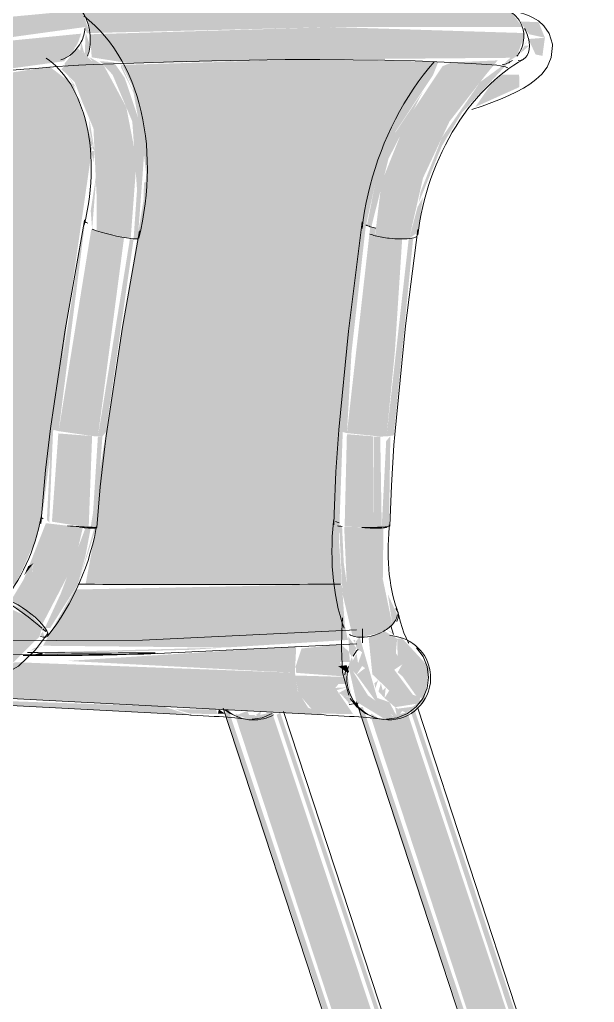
# Model space of a CAD drawing. Header units: inches. Extents: x 21380 to 98133, y -290 to 853.
# Drawn here: x 35364.05 to 35374.29, y 10.55 to 28.06 of the extents above; entities that cross this region are included whole.
import ezdxf

# ---------------------------------------------------------------- set-up
doc = ezdxf.new("R2010")
doc.units = ezdxf.units.IN
doc.header["$MEASUREMENT"] = 0
doc.layers.add('I-FURN', color=30, linetype='Continuous', lineweight=9)

# ---------------------------------------------------------------- blocks, each defined once
blk = doc.blocks.new('HermanMiller_Collection_Air-Chair_SideChair_Arms - Arms-457867-Building Section - East_West looking South')
at = {"layer": 'I-FURN'}
h = blk.add_hatch(color=256, dxfattribs=at)
h.paths.add_polyline_path([(-26177.189, 27.624), (-26174.96, 27.931), (-26174.918, 27.821), (-26174.865, 27.825), (-26174.993, 28.184), (-26175.109, 28.224), (-26177.236, 28.025), (-26177.203, 27.75)], flags=0)
h.paths.add_polyline_path([(-26174.979, 27.817), (-26174.962, 27.858), (-26174.973, 27.838)], flags=0)
for points in [[(-26174.865, 27.825), (-26170.525, 27.931), (-26167.162, 27.933), (-26167.347, 28.184), (-26167.437, 28.228), (-26170.392, 28.334), (-26175.094, 28.249), (-26174.948, 28.117), (-26174.883, 27.933)], [(-26166.76, 27.741), (-26166.87, 28.018), (-26167.206, 28.032), (-26167.042, 27.804)], [(-26175.242, 27.447), (-26175.177, 27.466), (-26174.96, 27.884), (-26175.127, 27.571), (-26175.221, 27.466)], [(-26172.758, 17.999), (-26170.377, 18.008), (-26170.429, 18.794), (-26170.359, 20.766), (-26169.948, 24.408), (-26169.938, 24.434), (-26169.779, 25.162), (-26169.418, 26.073), (-26168.751, 27.079), (-26168.657, 27.314), (-26170.878, 27.359), (-26174.298, 27.257), (-26174.109, 26.882), (-26174.008, 26.323), (-26173.919, 25.819), (-26173.86, 25.296), (-26173.907, 24.869), (-26174.851, 19.018), (-26174.753, 19.01), (-26174.942, 18.003), (-26173.072, 17.999)], [(-26169.851, 24.369), (-26169.546, 25.586), (-26168.932, 26.786), (-26169.439, 26.032), (-26169.78, 25.159), (-26169.93, 24.398), (-26169.865, 24.373)], [(-26175.422, 20.731), (-26174.95, 24.467), (-26174.982, 24.38), (-26175.549, 20.767), (-26175.5, 20.75)], [(-26169.685, 20.635), (-26169.581, 20.637), (-26169.434, 22.129), (-26169.302, 24.156), (-26169.779, 24.243), (-26169.769, 24.346), (-26169.871, 24.375), (-26170.286, 20.696), (-26169.693, 20.635)], [(-26174.721, 20.637), (-26174.256, 24.181), (-26174.84, 24.327), (-26175.422, 20.731), (-26174.817, 20.643)], [(-26169.581, 20.637), (-26169.452, 20.656), (-26169.106, 24.175), (-26169.186, 24.155), (-26169.581, 20.638)], [(-26174.642, 20.635), (-26174.579, 20.716), (-26174.086, 24.158), (-26174.151, 24.162), (-26174.721, 20.637)], [(-26170.286, 20.696), (-26170.172, 22.717), (-26170.364, 20.716)], [(-26175.589, 19.095), (-26175.52, 20.757), (-26175.55, 20.75), (-26175.631, 19.145), (-26175.598, 19.118)], [(-26174.757, 19.015), (-26174.642, 20.635), (-26174.722, 20.635), (-26174.825, 19.017), (-26174.807, 19.016)], [(-26169.666, 19.02), (-26169.537, 19.033), (-26169.513, 20.643), (-26169.587, 20.554), (-26169.666, 19.025)], [(-26170.15, 17.073), (-26170.343, 18.385), (-26170.373, 19.034), (-26170.425, 19.034), (-26170.363, 17.823), (-26170.187, 17.087)], [(-26170.04, 17.058), (-26169.671, 17.144), (-26169.477, 17.287), (-26169.647, 18.094), (-26169.636, 19.009), (-26170.335, 19.026), (-26170.274, 17.662), (-26170.15, 17.073)], [(-26176.036, 18.162), (-26175.871, 18.376), (-26175.963, 18.324), (-26176.032, 18.172)], [(-26169.477, 17.287), (-26169.387, 17.456), (-26169.557, 17.822)], [(-26178.676, 15.697), (-26177.458, 15.92), (-26176.817, 16.21), (-26176.702, 16.306), (-26176.355, 16.482), (-26175.762, 17.072), (-26175.72, 17.224), (-26175.965, 17.42), (-26176.56, 16.904), (-26177.469, 16.545), (-26178.693, 16.344), (-26178.67, 15.816)], [(-26170.288, 16.351), (-26170.413, 16.62), (-26170.233, 16.62), (-26170.247, 16.797), (-26170.396, 16.935), (-26171.094, 16.858), (-26171.199, 16.541), (-26171.189, 16.424), (-26170.42, 16.367)], [(-26175.719, 16.733), (-26175.7, 16.792), (-26175.918, 16.734)], [(-26170.674, 15.675), (-26170.979, 15.806), (-26171.161, 16.098), (-26171.213, 16.426), (-26176.201, 16.614), (-26176.617, 16.336), (-26176.989, 16.112), (-26177.018, 16.049), (-26176.859, 15.997), (-26170.691, 15.676)], [(-26170.246, 16.434), (-26170.29, 16.56), (-26170.441, 16.544), (-26170.288, 16.434), (-26170.251, 16.434)], [(-26164.806, 0), (-26164.729, 0), (-26170.004, 15.818), (-26170.08, 15.801), (-26164.861, 0)], [(-26164.293, 0), (-26163.985, 0), (-26169.21, 15.721), (-26169.717, 15.609), (-26169.858, 15.7), (-26169.843, 15.585), (-26164.729, 0), (-26164.411, 0)]]:
    blk.add_hatch(color=256, dxfattribs=at).paths.add_polyline_path(points, flags=0)
h = blk.add_hatch(color=256, dxfattribs=at)
h.paths.add_polyline_path([(-26167.52, 27.258), (-26167.262, 27.411), (-26167.138, 27.74), (-26167.138, 27.825), (-26170.525, 27.931), (-26174.863, 27.803), (-26174.832, 27.392), (-26174.168, 27.287), (-26170.636, 27.357), (-26167.377, 27.384), (-26167.477, 27.287), (-26167.524, 27.259)], flags=0)
h.paths.add_polyline_path([(-26174.829, 27.264), (-26174.851, 27.348), (-26174.832, 27.266)], flags=0)
h.paths.add_polyline_path([(-26168.685, 27.6), (-26168.685, 27.6), (-26167.99, 27.6)], flags=0)
h = blk.add_hatch(color=256, dxfattribs=at)
h.paths.add_polyline_path([(-26177.132, 27.076), (-26175.323, 27.323), (-26175.265, 27.402), (-26175.089, 27.627), (-26175.019, 27.814), (-26177.187, 27.6), (-26177.135, 27.107)], flags=0)
h.paths.add_polyline_path([(-26174.926, 27.374), (-26174.92, 27.41), (-26174.931, 27.38)], flags=0)
h.paths.add_polyline_path([(-26174.91, 27.406), (-26174.863, 27.603), (-26174.936, 27.82), (-26174.944, 27.758), (-26174.954, 27.466), (-26174.918, 27.41)], flags=0)
h = blk.add_hatch(color=256, dxfattribs=at)
h.paths.add_polyline_path([(-26174.138, 24.162), (-26174.033, 25.556), (-26174.216, 26.502), (-26174.616, 27.246), (-26174.88, 27.401), (-26174.809, 27.311), (-26175.089, 27.56), (-26175.32, 27.277), (-26175.136, 26.953), (-26175.006, 26.613), (-26174.801, 26.124), (-26174.746, 24.939), (-26174.743, 24.3), (-26174.168, 24.167)], flags=0)
h.paths.add_polyline_path([(-26175.104, 26.845), (-26175.277, 27.106), (-26175.157, 26.901)], flags=0)
h.paths.add_polyline_path([(-26174.921, 27.411), (-26174.974, 27.494), (-26175.019, 27.671), (-26175.037, 27.515), (-26174.956, 27.442)], flags=0)
h = blk.add_hatch(color=256, dxfattribs=at)
h.paths.add_polyline_path([(-26169.282, 24.155), (-26169.177, 24.162), (-26168.931, 25.242), (-26168.46, 26.248), (-26167.81, 27.084), (-26167.602, 27.338), (-26168.416, 27.302), (-26168.583, 27.235), (-26169.232, 26.257), (-26169.671, 25.159), (-26169.769, 24.346), (-26169.769, 24.267), (-26169.779, 24.212), (-26169.327, 24.156)], flags=0)
h.paths.add_polyline_path([(-26167.123, 27.609), (-26167.053, 27.718), (-26167.119, 27.63)], flags=0)
h = blk.add_hatch(color=256, dxfattribs=at)
h.paths.add_polyline_path([(-26166.804, 27.418), (-26166.76, 27.741), (-26167.054, 27.719), (-26166.926, 27.444)], flags=0)
h.paths.add_polyline_path([(-26167.171, 27.495), (-26167.118, 27.821), (-26167.138, 27.825), (-26167.184, 27.497)], flags=0)
h = blk.add_hatch(color=256, dxfattribs=at)
h.paths.add_polyline_path([(-26169.177, 24.162), (-26169.027, 24.272), (-26168.931, 24.9), (-26169.028, 24.726), (-26169.098, 24.461)], flags=0)
h.paths.add_polyline_path([(-26169.009, 24.798), (-26168.591, 25.821), (-26168.231, 26.414), (-26167.339, 27.373), (-26167.914, 26.951), (-26168.591, 25.968), (-26168.975, 24.993), (-26168.994, 24.881)], flags=0)
h.paths.add_polyline_path([(-26167.212, 27.452), (-26167.039, 27.6), (-26167.123, 27.6), (-26167.201, 27.462)], flags=0)
h = blk.add_hatch(color=256, dxfattribs=at)
h.paths.add_polyline_path([(-26173.907, 24.869), (-26173.851, 25.183), (-26173.902, 25.159)], flags=0)
h.paths.add_polyline_path([(-26174.06, 24.155), (-26174.011, 24.162), (-26173.926, 25.296), (-26173.882, 25.94), (-26174.243, 27.023), (-26174.438, 27.304), (-26174.69, 27.325), (-26174.461, 27.084), (-26174.109, 26.248), (-26174.025, 25.031), (-26174.086, 24.158)], flags=0)
h.paths.add_polyline_path([(-26174.033, 26.654), (-26174.315, 27.282), (-26174.31, 27.211), (-26174.168, 26.926)], flags=0)
h = blk.add_hatch(color=256, dxfattribs=at)
h.paths.add_polyline_path([(-26167.661, 27), (-26167.998, 26.509), (-26167.213, 26.863), (-26167.219, 27.084), (-26167.508, 27.084), (-26167.657, 27.003)], flags=0)
h.paths.add_polyline_path([(-26168.216, 26.433), (-26168.091, 26.547), (-26168.182, 26.475)], flags=0)
h = blk.add_hatch(color=256, dxfattribs=at)
h.paths.add_polyline_path([(-26174.782, 25.726), (-26174.844, 25.726), (-26174.801, 25.52)], flags=0)
h.paths.add_polyline_path([(-26174.825, 24.327), (-26174.736, 25.445), (-26174.774, 25.159), (-26174.85, 24.66), (-26174.825, 24.327)], flags=0)
h.paths.add_polyline_path([(-26174.782, 25.726), (-26174.874, 26.288), (-26174.877, 26.107), (-26174.801, 25.802)], flags=0)
h.paths.add_polyline_path([(-26174.9, 26.183), (-26175.104, 26.738), (-26174.978, 26.379), (-26174.907, 26.202)], flags=0)
h = blk.add_hatch(color=256, dxfattribs=at)
h.paths.add_polyline_path([(-26175.43, 19.09), (-26175.43, 19.091), (-26175.43, 19.395)], flags=0)
h.paths.add_polyline_path([(-26174.886, 19.02), (-26174.825, 20.644), (-26175.427, 20.69), (-26175.541, 19.118), (-26174.945, 19.023)], flags=0)
h = blk.add_hatch(color=256, dxfattribs=at)
h.paths.add_polyline_path([(-26169.805, 19.016), (-26169.666, 19.02), (-26169.693, 20.635), (-26169.805, 20.635)], flags=0)
h.paths.add_polyline_path([(-26169.89, 19.015), (-26169.805, 19.016), (-26169.817, 20.639), (-26170.287, 20.677), (-26170.327, 19.031), (-26169.934, 19.016)], flags=0)
h = blk.add_hatch(color=256, dxfattribs=at)
h.paths.add_polyline_path([(-26175.871, 18.376), (-26175.888, 18.214), (-26175.885, 18.324)], flags=0)
h.paths.add_polyline_path([(-26175.714, 17.287), (-26175.13, 18.406), (-26174.99, 19.014), (-26175.648, 19.091), (-26176.043, 18.09), (-26176.281, 17.697), (-26175.888, 17.456), (-26175.794, 17.371)], flags=0)
h = blk.add_hatch(color=256, dxfattribs=at)
h.paths.add_polyline_path([(-26175.078, 18.002), (-26174.942, 18.516), (-26174.851, 19.002), (-26174.942, 19.009), (-26175.384, 17.835), (-26175.666, 17.224), (-26175.571, 17.224), (-26175.164, 17.869)], flags=0)
h.paths.add_polyline_path([(-26175.078, 18.002), (-26174.753, 19.01), (-26174.786, 19.002), (-26175.053, 18.086)], flags=0)
h = blk.add_hatch(color=256, dxfattribs=at)
h.paths.add_polyline_path([(-26175.078, 18.002), (-26175.432, 17.371), (-26175.136, 17.909)], flags=0)
h.paths.add_polyline_path([(-26172.438, 16.876), (-26170.269, 17.01), (-26170.323, 17.264), (-26170.374, 17.977), (-26170.399, 18.004), (-26175.138, 17.909), (-26175.7, 16.907), (-26172.523, 16.876)], flags=0)
h.paths.add_polyline_path([(-26170.154, 16.959), (-26170.134, 17.011), (-26170.172, 17.006)], flags=0)
h = blk.add_hatch(color=256, dxfattribs=at)
h.paths.add_polyline_path([(-26176.579, 17.426), (-26176.568, 17.343), (-26176.601, 17.406)], flags=0)
h.paths.add_polyline_path([(-26178.116, 17.107), (-26178.116, 17.154), (-26178.555, 17.089)], flags=0)
h.paths.add_polyline_path([(-26178.693, 16.344), (-26177.294, 16.614), (-26176.362, 17.076), (-26175.965, 17.42), (-26176.329, 17.589), (-26177.065, 17.206), (-26177.458, 17.188), (-26178.678, 17.074), (-26178.694, 16.992), (-26178.723, 16.614), (-26178.703, 16.444)], flags=0)
h = blk.add_hatch(color=256, dxfattribs=at)
h.paths.add_polyline_path([(-26175.677, 17.058), (-26175.7, 17.161), (-26175.752, 17.095), (-26175.7, 17.069)], flags=0)
h.paths.add_polyline_path([(-26175.62, 17.144), (-26175.965, 17.514), (-26176.261, 17.648), (-26176.405, 17.625), (-26176.306, 17.604), (-26176.261, 17.633), (-26175.7, 17.17)], flags=0)
h = blk.add_hatch(color=256, dxfattribs=at)
h.paths.add_polyline_path([(-26171.213, 16.426), (-26171.189, 16.897), (-26175.265, 16.637), (-26171.975, 16.465)], flags=0)
h.paths.add_polyline_path([(-26176.608, 17.413), (-26176.579, 17.484), (-26176.728, 17.426)], flags=0)
h = blk.add_hatch(color=256, dxfattribs=at)
h.paths.add_polyline_path([(-26169.585, 15.6), (-26169.429, 15.641), (-26169.654, 15.748)], flags=0)
h.paths.add_polyline_path([(-26169.296, 16.579), (-26169.185, 16.533), (-26169.267, 16.879)], flags=0)
h.paths.add_polyline_path([(-26169.681, 16.238), (-26169.724, 16.09), (-26169.616, 15.975)], flags=0)
h.paths.add_polyline_path([(-26169.429, 15.812), (-26169.005, 15.88), (-26168.978, 15.986), (-26169.112, 16.034), (-26169.444, 16.48), (-26169.296, 16.579), (-26169.415, 16.777), (-26169.392, 17.033), (-26169.625, 17.172), (-26169.9, 17.051), (-26169.833, 16.397), (-26169.532, 16.108), (-26169.616, 15.975)], flags=0)
h.paths.add_polyline_path([(-26169.391, 15.622), (-26169.302, 15.745), (-26169.429, 15.812), (-26169.396, 15.648)], flags=0)
h = blk.add_hatch(color=256, dxfattribs=at)
h.paths.add_polyline_path([(-26163.915, 0), (-26163.845, 0), (-26169.083, 15.771), (-26169.151, 15.744), (-26163.985, 0)], flags=0)
h.paths.add_polyline_path([(-26169.459, 17.11), (-26169.58, 17.199), (-26169.502, 17.159), (-26169.475, 17.129)], flags=0)
h = blk.add_hatch(color=256, dxfattribs=at)
h.paths.add_polyline_path([(-26170.116, 16.391), (-26170.198, 16.705), (-26170.265, 16.544)], flags=0)
h.paths.add_polyline_path([(-26169.724, 15.9), (-26170.057, 17.06), (-26170.132, 16.984), (-26170.119, 16.864), (-26170.016, 16.791), (-26170.088, 16.593), (-26169.962, 16.508), (-26170.116, 16.391), (-26169.778, 15.927)], flags=0)
h.paths.add_polyline_path([(-26170.198, 16.705), (-26170.119, 16.864), (-26170.262, 17.073), (-26170.247, 16.797)], flags=0)
h = blk.add_hatch(color=256, dxfattribs=at)
h.paths.add_polyline_path([(-26169.616, 15.975), (-26169.595, 16.162), (-26169.649, 16.108)], flags=0)
h.paths.add_polyline_path([(-26170.116, 16.391), (-26170.016, 16.545), (-26170.088, 16.593), (-26170.115, 16.77), (-26170.181, 16.64)], flags=0)
h.paths.add_polyline_path([(-26169.56, 15.585), (-26169.595, 15.62), (-26169.532, 15.69), (-26169.396, 15.649), (-26169.532, 15.902), (-26169.74, 15.975), (-26169.778, 15.927), (-26169.913, 16.024), (-26170.185, 16.462), (-26170.257, 16.535), (-26170.116, 15.908), (-26169.595, 15.59)], flags=0)
h.paths.add_polyline_path([(-26169.236, 15.711), (-26168.934, 15.908), (-26168.904, 15.945), (-26168.816, 16.512), (-26169.304, 17.042), (-26169.392, 17.03), (-26169.382, 16.721), (-26169.3, 16.577), (-26169.382, 16.435), (-26169.296, 16.361), (-26169.05, 16.012), (-26168.934, 15.97), (-26169.112, 15.821), (-26169.38, 15.787), (-26169.3, 15.744)], flags=0)
h.paths.add_polyline_path([(-26169.778, 16.148), (-26169.732, 16.291), (-26169.798, 16.238), (-26169.784, 16.174)], flags=0)
h.paths.add_polyline_path([(-26169.185, 16.533), (-26169.296, 16.579), (-26169.267, 16.879)], flags=0)
h = blk.add_hatch(color=256, dxfattribs=at)
h.paths.add_polyline_path([(-26172.438, 16.876), (-26175.7, 16.792), (-26175.265, 16.78), (-26173.072, 16.835), (-26172.523, 16.87)], flags=0)
h.paths.add_polyline_path([(-26175.941, 16.808), (-26175.7, 16.907), (-26175.858, 16.864)], flags=0)
h = blk.add_hatch(color=256, dxfattribs=at)
h.paths.add_polyline_path([(-26170.175, 15.688), (-26170.382, 15.99), (-26170.491, 16.156), (-26170.435, 16.227), (-26170.275, 16.227), (-26170.288, 16.351), (-26171.209, 16.377), (-26171.147, 16.051), (-26170.878, 15.735), (-26170.671, 15.698), (-26170.179, 15.688)], flags=0)
h.paths.add_polyline_path([(-26170.197, 15.974), (-26170.267, 16.156), (-26170.438, 16.062)], flags=0)
h = blk.add_hatch(color=256, dxfattribs=at)
h.paths.add_polyline_path([(-26170.197, 15.974), (-26170.288, 16.434), (-26170.288, 16.351), (-26170.206, 15.997)], flags=0)
h.paths.add_polyline_path([(-26170.536, 16.098), (-26170.289, 16.166), (-26170.491, 16.156), (-26170.515, 16.126)], flags=0)
h.paths.add_polyline_path([(-26170.25, 15.865), (-26170.179, 15.959), (-26170.39, 16.045), (-26170.268, 15.908), (-26170.252, 15.871)], flags=0)
for p, q in [((-26166.627, 27.627), (-26166.625, 27.605)), ((-26169.396, 17.342), (-26169.369, 17.42)), ((-26175.7, 17.207), (-26175.647, 17.159)), ((-26170.007, 16.957), (-26170.007, 17.208)), ((-26169.458, 17.109), (-26169.507, 17.26)), ((-26170.321, 16.387), (-26170.296, 16.537)), ((-26176.883, 15.998), (-26170.694, 15.675)), ((-26170.247, 15.858), (-26170.087, 15.885)), ((-26170.116, 15.909), (-26164.896, 0)), ((-26163.844, 0), (-26169.026, 15.793))]:
    blk.add_line(p, q, dxfattribs=at)
at = {"layer": 'I-FURN', "flags": 128}
for points in [[(-26174.975, 28.13), (-26174.875, 28.048), (-26174.778, 27.961), (-26174.686, 27.868), (-26174.599, 27.77), (-26174.516, 27.667), (-26174.438, 27.559), (-26174.365, 27.447), (-26174.296, 27.331), (-26174.232, 27.211), (-26174.173, 27.088), (-26174.119, 26.961), (-26174.069, 26.83), (-26174.025, 26.697), (-26173.985, 26.561), (-26173.95, 26.422), (-26173.92, 26.281), (-26173.895, 26.138), (-26173.875, 25.993), (-26173.859, 25.845), (-26173.848, 25.697), (-26173.842, 25.547), (-26173.841, 25.395), (-26173.844, 25.243), (-26173.852, 25.09), (-26173.864, 24.936), (-26173.881, 24.782), (-26173.903, 24.628), (-26173.929, 24.474), (-26173.96, 24.32), (-26173.994, 24.167)], [(-26166.627, 27.627), (-26166.682, 27.817), (-26166.777, 27.954), (-26166.875, 28.041), (-26166.967, 28.098), (-26167.052, 28.137), (-26167.135, 28.167), (-26167.219, 28.191), (-26167.304, 28.211), (-26167.394, 28.228), (-26167.488, 28.243), (-26167.515, 28.247)], [(-26166.625, 27.605), (-26166.647, 27.389), (-26166.722, 27.218), (-26166.817, 27.092), (-26166.919, 26.996), (-26167.027, 26.915), (-26167.142, 26.843), (-26167.266, 26.776), (-26167.401, 26.712), (-26167.548, 26.648), (-26167.707, 26.586), (-26167.879, 26.523), (-26168.064, 26.461)], [(-26175.644, 27.38), (-26175.585, 27.337), (-26175.527, 27.29), (-26175.47, 27.239), (-26175.415, 27.183), (-26175.362, 27.123), (-26175.311, 27.059), (-26175.261, 26.991), (-26175.213, 26.918), (-26175.168, 26.842), (-26175.125, 26.761), (-26175.084, 26.676), (-26175.047, 26.587), (-26175.012, 26.495), (-26174.979, 26.399), (-26174.95, 26.299), (-26174.925, 26.196), (-26174.902, 26.091), (-26174.883, 25.982), (-26174.867, 25.87), (-26174.855, 25.756), (-26174.847, 25.64), (-26174.842, 25.521), (-26174.841, 25.401), (-26174.843, 25.279), (-26174.849, 25.156), (-26174.86, 25.032), (-26174.873, 24.907), (-26174.891, 24.781), (-26174.912, 24.655), (-26174.938, 24.529), (-26174.966, 24.402)], [(-26167.619, 27.253), (-26168.073, 27.283), (-26168.557, 27.307), (-26169.069, 27.327), (-26169.61, 27.341), (-26170.176, 27.35), (-26170.769, 27.353), (-26171.387, 27.352), (-26172.028, 27.344), (-26172.692, 27.332), (-26173.378, 27.314), (-26174.084, 27.291), (-26174.809, 27.263), (-26175.065, 27.252)], [(-26167.144, 27.355), (-26167.23, 27.306), (-26167.315, 27.252), (-26167.401, 27.193), (-26167.486, 27.13), (-26167.571, 27.062), (-26167.654, 26.99), (-26167.737, 26.913), (-26167.819, 26.833), (-26167.899, 26.748), (-26167.978, 26.66), (-26168.055, 26.567), (-26168.13, 26.472), (-26168.203, 26.372), (-26168.274, 26.27), (-26168.343, 26.164), (-26168.409, 26.056), (-26168.472, 25.944), (-26168.533, 25.831), (-26168.59, 25.715), (-26168.645, 25.597), (-26168.697, 25.477), (-26168.745, 25.355), (-26168.79, 25.233), (-26168.832, 25.109), (-26168.87, 24.984), (-26168.905, 24.858), (-26168.936, 24.732), (-26168.963, 24.605), (-26168.987, 24.479), (-26169.007, 24.353), (-26169.023, 24.228)], [(-26175.064, 27.252), (-26175.254, 27.24), (-26175.447, 27.226), (-26175.643, 27.212), (-26175.842, 27.196), (-26176.043, 27.179), (-26176.245, 27.162), (-26176.449, 27.143), (-26176.654, 27.123), (-26176.86, 27.102), (-26177.066, 27.08), (-26177.133, 27.072)], [(-26168.735, 27.313), (-26168.832, 27.196), (-26168.926, 27.076), (-26169.017, 26.953), (-26169.105, 26.826), (-26169.189, 26.696), (-26169.27, 26.563), (-26169.348, 26.427), (-26169.422, 26.289), (-26169.492, 26.148), (-26169.558, 26.005), (-26169.621, 25.86), (-26169.679, 25.713), (-26169.734, 25.564), (-26169.784, 25.414), (-26169.83, 25.263), (-26169.872, 25.111), (-26169.91, 24.958), (-26169.943, 24.804), (-26169.972, 24.65), (-26169.997, 24.496), (-26170.017, 24.342)], [(-26167.427, 27.21), (-26167.436, 27.213), (-26167.462, 27.221), (-26167.501, 27.231), (-26167.553, 27.241), (-26167.616, 27.251), (-26167.644, 27.256)], [(-26174.963, 24.486), (-26175.305, 22.535), (-26175.564, 20.78)], [(-26170.012, 24.462), (-26170.258, 22.511), (-26170.431, 20.756)], [(-26174.573, 20.647), (-26174.285, 22.582), (-26173.981, 24.299)], [(-26169.434, 20.671), (-26169.241, 22.606), (-26169.022, 24.323)], [(-26175.564, 20.78), (-26175.654, 20.034), (-26175.723, 19.284), (-26175.737, 19.086)], [(-26170.431, 20.756), (-26170.483, 20.009), (-26170.515, 19.26), (-26170.52, 19.062)], [(-26169.52, 19.041), (-26169.495, 19.763), (-26169.45, 20.482), (-26169.434, 20.671)], [(-26174.74, 19.017), (-26174.679, 19.739), (-26174.598, 20.458), (-26174.573, 20.647)], [(-26175.732, 19.197), (-26175.754, 19.09), (-26175.779, 18.983), (-26175.807, 18.877), (-26175.839, 18.771), (-26175.874, 18.667), (-26175.912, 18.563), (-26175.954, 18.461), (-26175.998, 18.361), (-26176.046, 18.262), (-26176.096, 18.166), (-26176.149, 18.071), (-26176.205, 17.979), (-26176.263, 17.889), (-26176.324, 17.802), (-26176.387, 17.718), (-26176.405, 17.694)], [(-26170.337, 17.218), (-26170.375, 17.332), (-26170.409, 17.448), (-26170.44, 17.567), (-26170.467, 17.688), (-26170.49, 17.812), (-26170.51, 17.937), (-26170.526, 18.064), (-26170.538, 18.192), (-26170.547, 18.322), (-26170.552, 18.453), (-26170.554, 18.585), (-26170.552, 18.719), (-26170.547, 18.853), (-26170.538, 18.987), (-26170.526, 19.122), (-26170.522, 19.161)], [(-26175.62, 17.075), (-26175.536, 17.185), (-26175.456, 17.298), (-26175.379, 17.414), (-26175.305, 17.533), (-26175.236, 17.655), (-26175.17, 17.779), (-26175.107, 17.905), (-26175.049, 18.033), (-26174.995, 18.164), (-26174.945, 18.296), (-26174.898, 18.429), (-26174.857, 18.565), (-26174.819, 18.701), (-26174.785, 18.838), (-26174.756, 18.976), (-26174.749, 19.015)], [(-26169.394, 17.551), (-26169.421, 17.631), (-26169.445, 17.714), (-26169.467, 17.8), (-26169.487, 17.889), (-26169.505, 17.981), (-26169.519, 18.076), (-26169.532, 18.174), (-26169.541, 18.274), (-26169.548, 18.376), (-26169.553, 18.48), (-26169.554, 18.585), (-26169.552, 18.692), (-26169.548, 18.801), (-26169.541, 18.91), (-26169.531, 19.02), (-26169.528, 19.052)], [(-26176.415, 17.721), (-26176.387, 17.711), (-26176.335, 17.681), (-26176.261, 17.633), (-26176.171, 17.57), (-26176.07, 17.498), (-26175.965, 17.42)], [(-26169.369, 17.42), (-26169.375, 17.498), (-26169.414, 17.57)], [(-26175.965, 17.42), (-26175.864, 17.342), (-26175.774, 17.27), (-26175.718, 17.223)], [(-26170.254, 16.024), (-26170.363, 16.433), (-26170.384, 16.858), (-26170.376, 17.166), (-26170.364, 17.406)], [(-26169.184, 16.955), (-26169.194, 16.971), (-26169.233, 17.046), (-26169.271, 17.139), (-26169.331, 17.328), (-26169.371, 17.486)], [(-26186.177, 17.307), (-26180.063, 16.983), (-26173.929, 17.005), (-26170.113, 17.193)], [(-26186.181, 17.056), (-26180.053, 16.732), (-26173.905, 16.755), (-26170.112, 16.943)], [(-26178.705, 15.597), (-26177.117, 15.991), (-26176.134, 16.544), (-26175.832, 16.833), (-26175.617, 17.12)], [(-26169.339, 17.056), (-26169.412, 17.074), (-26169.469, 17.084), (-26169.522, 17.092)], [(-26169.045, 16.872), (-26168.928, 16.717), (-26168.855, 16.537), (-26168.831, 16.344)], [(-26168.831, 16.344), (-26168.858, 16.151), (-26168.934, 15.97), (-26169.054, 15.816), (-26169.21, 15.697), (-26169.391, 15.622), (-26169.584, 15.597)], [(-26169.777, 15.622), (-26169.956, 15.697), (-26170.109, 15.816), (-26170.226, 15.97)], [(-26169.709, 15.604), (-26169.718, 15.605), (-26169.741, 15.608), (-26169.775, 15.612), (-26169.819, 15.617), (-26169.871, 15.622), (-26169.931, 15.627), (-26169.999, 15.632), (-26170.073, 15.638), (-26170.155, 15.644), (-26170.243, 15.649), (-26170.337, 15.655), (-26170.437, 15.661), (-26170.544, 15.667), (-26170.656, 15.673), (-26170.694, 15.675)]]:
    blk.add_lwpolyline(points, dxfattribs=at)
at = {"layer": 'I-FURN'}
for centre, major_axis, ratio, start_param, end_param in [((-26175.362, 27.793), (0.282, 0.413), 0.716528, 4.898135, 5.421734), ((-26167.385, 27.793), (-0.241, 0.438), 0.575844, 4.136197, 4.659796), ((-26175.362, 27.793), (0.282, 0.413), 0.716528, 3.850938, 4.898135), ((-26167.385, 27.793), (-0.241, 0.438), 0.575844, 2.8272, 4.136197), ((-26174.472, 24.392), (-0.491, 0.093), 0.137076, 0.008955, 0.532553), ((-26174.472, 24.392), (-0.491, 0.093), 0.137076, 6.030341, 6.283185), ((-26169.517, 24.392), (-0.495, 0.07), 0.185134, 0.540717, 0.802516), ((-26169.517, 24.392), (-0.495, 0.07), 0.185134, 0.816106, 1.064316), ((-26174.48, 24.285), (-0.486, 0.118), 0.11091, 0.809563, 2.380359), ((-26174.48, 24.285), (-0.486, 0.118), 0.11091, 3.141593, 3.165757), ((-26169.52, 24.285), (-0.497, 0.057), 0.234229, 0.788125, 1.043613), ((-26169.52, 24.285), (-0.497, 0.057), 0.234229, 1.049924, 1.307964), ((-26169.52, 24.285), (-0.497, 0.057), 0.234229, 1.311723, 1.570172), ((-26169.52, 24.285), (-0.497, 0.057), 0.234229, 1.573523, 2.358921), ((-26169.52, 24.285), (-0.497, 0.057), 0.234229, 2.358921, 2.88252), ((-26169.52, 24.285), (-0.497, 0.057), 0.234229, 3.141593, 3.144319), ((-26174.48, 24.285), (-0.486, 0.118), 0.11091, 2.380359, 2.903958), ((-26175.24, 19.106), (-0.492, 0.091), 0.107353, 6.170071, 6.69367), ((-26170.025, 19.106), (-0.497, 0.055), 0.180952, 0.394781, 0.656581), ((-26175.238, 19.052), (-0.499, 0.035), 0.020295, 1.518195, 2.355791), ((-26175.24, 19.106), (-0.492, 0.091), 0.107353, 1.981281, 2.24308), ((-26175.24, 19.106), (-0.492, 0.091), 0.107353, 2.24308, 3.290278), ((-26175.238, 19.052), (-0.499, 0.035), 0.020295, 2.355791, 3.141189), ((-26175.238, 19.052), (-0.499, 0.035), 0.020295, 3.141593, 3.402989), ((-26170.02, 19.052), (-0.5, 0.01), 0.069551, 0.525417, 0.787217), ((-26170.02, 19.052), (-0.5, 0.01), 0.069551, 1.572615, 2.358013), ((-26170.025, 19.106), (-0.497, 0.055), 0.180952, 1.703778, 2.489176), ((-26170.02, 19.052), (-0.5, 0.01), 0.069551, 2.358013, 3.141593), ((-26170.025, 19.106), (-0.497, 0.055), 0.180952, 2.489176, 2.750976), ((-26170.02, 19.052), (-0.5, 0.01), 0.069551, 3.143411, 3.405211), ((-26170.025, 19.106), (-0.497, 0.055), 0.180952, 3.012775, 3.274575), ((-26176.013, 17.385), (-0.393, 0.31), 0.26753, 4.081166, 5.651962), ((-26169.866, 17.385), (0.471, 0.167), 0.596783, 6.229363, 6.283185), ((-26169.866, 17.385), (0.471, 0.167), 0.596783, 5.443965, 5.967563), ((-26176.013, 17.385), (-0.393, 0.31), 0.26753, 2.51037, 4.081166), ((-26169.866, 17.385), (0.471, 0.167), 0.596783, 4.962112, 5.443965), ((-26169.866, 17.385), (0.471, 0.167), 0.596783, 3.611369, 3.873168), ((-26169.866, 17.385), (0.471, 0.167), 0.596783, 3.873168, 4.920366), ((-26169.541, 16.334), (0.202, 0.722), 0.995009, 4.962286, 6.283185), ((-26169.541, 16.334), (0.202, 0.722), 0.995009, 1.097267, 1.297094), ((-26169.541, 16.334), (0.202, 0.722), 0.995009, 1.568307, 1.820693), ((-26169.541, 16.334), (0.202, 0.722), 0.995009, 1.820693, 3.391489), ((-26169.541, 16.334), (0.202, 0.722), 0.995009, 3.391489, 4.962286)]:
    blk.add_ellipse(centre, major_axis=major_axis, ratio=ratio, start_param=start_param, end_param=end_param, dxfattribs=at)
for points, knots in [([(-26175.146, 28.245), (-26175.12, 28.254), (-26175.068, 28.251), (-26174.982, 28.185), (-26174.905, 28.042), (-26174.873, 27.899), (-26174.865, 27.825)], [-1, -1, -1, -1, -0.785714, -0.571429, -0.285714, 0, 0, 0, 0]), ([(-26167.437, 28.228), (-26167.406, 28.217), (-26167.315, 28.172), (-26167.193, 28.042), (-26167.147, 27.899), (-26167.138, 27.825)], [-0.7142857, -0.7142857, -0.7142857, -0.7142857, -0.5714286, -0.2857143, 0, 0, 0, 0]), ([(-26174.865, 27.825), (-26174.858, 27.77), (-26174.855, 27.656), (-26174.874, 27.514), (-26174.897, 27.438), (-26174.907, 27.411)], [-1, -1, -1, -1, -0.7857143, -0.5714286, -0.4285714, -0.4285714, -0.4285714, -0.4285714]), ([(-26167.138, 27.825), (-26167.132, 27.77), (-26167.137, 27.656), (-26167.187, 27.514), (-26167.238, 27.438), (-26167.262, 27.411)], [-1, -1, -1, -1, -0.7857143, -0.5714286, -0.4285714, -0.4285714, -0.4285714, -0.4285714]), ([(-26167.339, 27.338), (-26167.367, 27.317), (-26167.426, 27.282), (-26167.491, 27.263), (-26167.524, 27.257)], [-0.2857143, -0.2857143, -0.2857143, -0.2857143, -0.1428571, -0.0010681, -0.0010681, -0.0010681, -0.0010681]), ([(-26175.075, 18.003), (-26174.293, 18), (-26172.713, 17.997), (-26171.178, 18.001), (-26170.4, 18.004)], [-0.9089628, -0.9089628, -0.9089628, -0.9089628, -0.5, -0.0731199, -0.0731199, -0.0731199, -0.0731199]), ([(-26174.767, 16.739), (-26175.084, 16.735), (-26175.512, 16.732), (-26175.94, 16.733), (-26176.051, 16.733)], [-1, -1, -1, -1, -0.5, -0.3259652, -0.3259652, -0.3259652, -0.3259652])]:
    blk.add_open_spline(points, degree=3, knots=knots, dxfattribs=at)
for points in [[(-26175.975, 16.784), (-26175.906, 16.785), (-26175.842, 16.784), (-26175.788, 16.784)], [(-26175.788, 16.784), (-26175.47, 16.779), (-26174.835, 16.774), (-26174.2, 16.779), (-26173.883, 16.783)], [(-26173.883, 16.783), (-26173.831, 16.784), (-26173.747, 16.784), (-26173.689, 16.782), (-26173.709, 16.777), (-26173.802, 16.771), (-26173.959, 16.763), (-26174.16, 16.755), (-26174.38, 16.748), (-26174.594, 16.742), (-26174.715, 16.74), (-26174.767, 16.739)]]:
    blk.add_open_spline(points, degree=3, dxfattribs=at)
blk = doc.blocks.new('HermanMiller_Collection_Air-Chair_SideChair_Arms - Arms-V175-Building Section - East_West looking South')
at = {"layer": 'I-FURN'}
h = blk.add_hatch(color=256, dxfattribs=at)
h.paths.add_polyline_path([(-26174.985, 26.537), (-26175.115, 26.72), (-26175.023, 26.601)], flags=0)
h.paths.add_polyline_path([(-26176.185, 18), (-26175.806, 18.846), (-26175.688, 19.402), (-26175.249, 22.843), (-26174.814, 25.854), (-26175.157, 26.901), (-26175.585, 27.228), (-26176.582, 27.07), (-26176.417, 26.323), (-26176.328, 25.819), (-26176.268, 25.296), (-26176.316, 24.869), (-26177.26, 19.018), (-26177.162, 19.01), (-26177.351, 18.003), (-26176.194, 18)], flags=0)
h.paths.add_polyline_path([(-26174.782, 25.726), (-26174.855, 25.819), (-26174.801, 25.8)], flags=0)
h.paths.add_polyline_path([(-26174.868, 26.686), (-26175.3, 27.255), (-26175.371, 27.181), (-26174.895, 26.715)], flags=0)
for points in [[(-26173.083, 15.675), (-26173.556, 15.825), (-26177.359, 15.956), (-26177.293, 15.894), (-26173.191, 15.68)], [(-26172.584, 15.688), (-26172.622, 15.776), (-26173.359, 15.776), (-26173.072, 15.698), (-26172.587, 15.688)], [(-26167.215, 0), (-26167.138, 0), (-26172.396, 15.764), (-26172.456, 15.701), (-26167.269, 0)], [(-26166.82, 0), (-26166.394, 0), (-26171.619, 15.721), (-26172.126, 15.609), (-26172.268, 15.701), (-26172.252, 15.585), (-26167.138, 0), (-26166.936, 0)], [(-26166.254, 0), (-26171.474, 15.716), (-26171.538, 15.675), (-26166.324, 0), (-26166.277, 0)]]:
    blk.add_hatch(color=256, dxfattribs=at).paths.add_polyline_path(points, flags=0)
h = blk.add_hatch(color=256, dxfattribs=at)
h.paths.add_polyline_path([(-26171.969, 15.585), (-26171.994, 15.6), (-26172.063, 15.747), (-26172.236, 15.675), (-26172.04, 15.596), (-26171.975, 15.586)], flags=0)
h.paths.add_polyline_path([(-26171.832, 15.638), (-26171.822, 15.735), (-26171.909, 15.675), (-26171.838, 15.641)], flags=0)
h = blk.add_hatch(color=256, dxfattribs=at)
h.paths.add_polyline_path([(-26171.994, 15.6), (-26171.909, 15.675), (-26172.029, 15.675)], flags=0)
h.paths.add_polyline_path([(-26171.799, 15.622), (-26171.676, 15.727), (-26171.805, 15.648)], flags=0)
for p, q in [((-26177.458, 15.902), (-26173.103, 15.675)), ((-26172.488, 15.794), (-26167.305, 0)), ((-26166.253, 0), (-26171.416, 15.734))]:
    blk.add_line(p, q, dxfattribs=at)
at = {"layer": 'I-FURN', "flags": 128}
for points in [[(-26172.185, 15.622), (-26172.365, 15.697), (-26172.46, 15.763)], [(-26172.118, 15.604), (-26172.126, 15.605), (-26172.15, 15.608), (-26172.184, 15.612), (-26172.228, 15.617), (-26172.28, 15.622), (-26172.34, 15.627), (-26172.407, 15.632), (-26172.482, 15.638), (-26172.564, 15.644), (-26172.652, 15.649), (-26172.746, 15.655), (-26172.846, 15.661), (-26172.953, 15.667), (-26173.065, 15.673), (-26173.103, 15.675)], [(-26171.619, 15.697), (-26171.799, 15.622), (-26171.975, 15.597)]]:
    blk.add_lwpolyline(points, dxfattribs=at)
at = {"layer": 'I-FURN'}
for start_param, end_param in [(2.712458, 3.391489), (3.391489, 3.915088)]:
    blk.add_ellipse((-26171.95, 16.334), major_axis=(0.202, 0.722), ratio=0.995009, start_param=start_param, end_param=end_param, dxfattribs=at)
blk = doc.blocks.new('HermanMiller_Collection_Air-Chair_SideChair_Arms - Arms-V177-Building Section - East_West looking South')
at = {"layer": 'I-FURN'}
blk.add_hatch(color=256, dxfattribs=at).paths.add_polyline_path([(-26172.455, 15.696), (-26172.568, 15.773), (-26172.584, 15.697)], flags=0)
at = {"layer": 'I-FURN', "flags": 128}
blk.add_lwpolyline([(-26172.407, 15.632), (-26172.482, 15.638), (-26172.564, 15.644), (-26172.652, 15.649), (-26172.746, 15.655), (-26172.846, 15.661), (-26172.953, 15.667), (-26173.065, 15.673), (-26173.072, 15.674)], dxfattribs=at)

msp = doc.modelspace()

# ---------------------------------------------------------------- block references
at = {"layer": 'I-FURN'}
for name in ['HermanMiller_Collection_Air-Chair_SideChair_Arms - Arms-V175-Building Section - East_West looking South', 'HermanMiller_Collection_Air-Chair_SideChair_Arms - Arms-V177-Building Section - East_West looking South', 'HermanMiller_Collection_Air-Chair_SideChair_Arms - Arms-457867-Building Section - East_West looking South']:
    msp.add_blockref(name, (61540.169, 0), dxfattribs=at)

doc.saveas('drawing.dxf')
